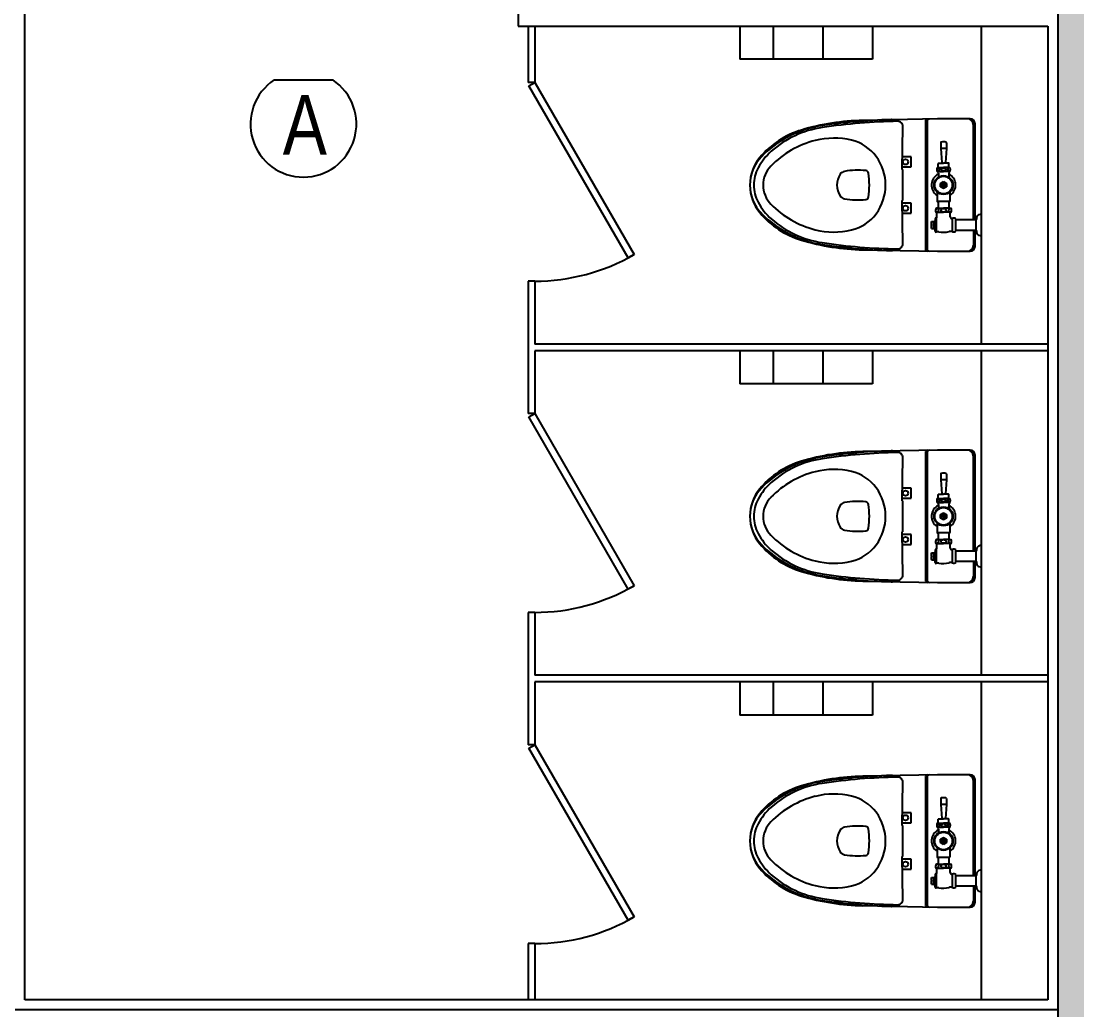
# Model space of a CAD drawing. Extents: x 1198601 to 1325177, y -301855 to -214174.
# Drawn here: x 1244989 to 1248178, y -278970 to -275985 of the extents above; entities that cross this region are included whole.
import ezdxf
from ezdxf.enums import TextEntityAlignment as Align

# ---------------------------------------------------------------- set-up
doc = ezdxf.new("R2010")
doc.units = 0
doc.header["$LTSCALE"] = 600
doc.header["$MEASUREMENT"] = 0
doc.layers.get('0').update_dxf_attribs({"linetype": 'CONTINUOUS'})
for name, color, linetype in [('252', 252, 'CONTINUOUS'), ('Beacon', 3, 'CONTINUOUS'), ('COL', 2, 'CONTINUOUS'), ('ELE1', 94, 'CONTINUOUS'), ('INT', 13, 'CONTINUOUS'), ('WAL', 4, 'CONTINUOUS'), ('WALLLL', 7, 'CONTINUOUS')]:
    doc.layers.add(name, color=color, linetype=linetype)
doc.styles.add('GHH', font='Dotum.ttf')

# ---------------------------------------------------------------- blocks, each defined once
blk = doc.blocks.new('A$C46A60E2E')
at = {"layer": 'Beacon'}
blk.add_line((0.715, 2.933), (2.484, 2.933), dxfattribs=at)
blk.add_arc((1.599, 1.6), 1.6, 123.5577, 56.4423, dxfattribs=at)
at = {"color": 3, "style": 'GHH', "width": 0.85}
blk.add_text('A', height=1.8, dxfattribs=at).set_placement((1.641, 1.577), align=Align.MIDDLE)

msp = doc.modelspace()

# ---------------------------------------------------------------- hatches: boundary and pattern name
at = {"layer": '252'}
h = msp.add_hatch(color=256, dxfattribs=at)
h.paths.add_polyline_path([(1248120.4, -279169.9), (1250720.4, -279169.9), (1250720.4, -278369.9), (1250520.4, -278369.9), (1250520.4, -278969.9), (1248320.4, -278969.9), (1248320.4, -273969.9), (1250520.4, -273969.9), (1250520.4, -274569.9), (1250720.4, -274569.9), (1250720.4, -273769.9), (1248120.4, -273769.9)])
h.paths.add_polyline_path([(1250720.4, -275769.9), (1250520.4, -275769.9), (1250520.4, -277169.9), (1250720.4, -277169.9)], flags=17)

# ---------------------------------------------------------------- linework, layer by layer
at = {"layer": 'COL', "color": 5}
msp.add_line((1248120.4, -273769.9), (1248120.4, -279169.9), dxfattribs=at)
at = {"layer": 'ELE1', "color": 5}
for p, q in [((1247890.4, -276959.9), (1247890.4, -275999.9)), ((1247890.4, -277959.9), (1247890.4, -276979.9)), ((1247890.4, -278939.9), (1247890.4, -277979.9))]:
    msp.add_line(p, q, dxfattribs=at)
at = {"layer": 'INT', "color": 5}
for p, q in [((1246520.4, -275999.9), (1246520.4, -276169.9)), ((1246540.4, -275999.9), (1246540.4, -276169.9)), ((1247160.4, -275999.9), (1247160.4, -276099.9)), ((1247260.4, -275999.9), (1247260.4, -276099.9)), ((1247410.4, -275999.9), (1247410.4, -276099.9)), ((1247560.4, -275999.9), (1247560.4, -276099.9)), ((1247560.4, -276099.9), (1247160.4, -276099.9)), ((1246540.4, -276169.9), (1246520.4, -276169.9)), ((1246523, -276179.9), (1246540.4, -276169.9)), ((1246823, -276699.5), (1246523, -276179.9)), ((1246540.4, -276169.9), (1246840.4, -276689.5)), ((1246840.4, -276689.5), (1246823, -276699.5)), ((1246520.4, -276769.9), (1246520.4, -277169.9)), ((1246540.4, -276769.9), (1246520.4, -276769.9)), ((1246540.4, -276769.9), (1246540.4, -276959.9)), ((1246540.4, -276979.9), (1246540.4, -277169.9)), ((1247160.4, -276979.9), (1247160.4, -277079.9)), ((1247260.4, -276979.9), (1247260.4, -277079.9)), ((1247410.4, -276979.9), (1247410.4, -277079.9)), ((1247560.4, -276979.9), (1247560.4, -277079.9)), ((1247560.4, -277079.9), (1247160.4, -277079.9)), ((1246540.4, -277169.9), (1246520.4, -277169.9)), ((1246523, -277179.9), (1246540.4, -277169.9)), ((1246823, -277699.5), (1246523, -277179.9)), ((1246540.4, -277169.9), (1246840.4, -277689.5)), ((1246840.4, -277689.5), (1246823, -277699.5)), ((1246540.4, -277769.9), (1246520.4, -277769.9)), ((1246520.4, -277769.9), (1246520.4, -277959.9)), ((1246540.4, -277769.9), (1246540.4, -277959.9)), ((1246520.4, -277959.9), (1246520.4, -278169.9)), ((1246540.4, -277979.9), (1246540.4, -278169.9)), ((1247160.4, -277979.9), (1247160.4, -278079.9)), ((1247260.4, -277979.9), (1247260.4, -278079.9)), ((1247410.4, -277979.9), (1247410.4, -278079.9)), ((1247560.4, -277979.9), (1247560.4, -278079.9)), ((1247560.4, -278079.9), (1247160.4, -278079.9)), ((1246540.4, -278169.9), (1246520.4, -278169.9)), ((1246523, -278179.9), (1246540.4, -278169.9)), ((1246540.4, -278169.9), (1246840.4, -278689.5)), ((1246823, -278699.5), (1246523, -278179.9)), ((1246840.4, -278689.5), (1246823, -278699.5)), ((1246540.4, -278769.9), (1246520.4, -278769.9)), ((1246520.4, -278769.9), (1246520.4, -278939.9)), ((1246540.4, -278769.9), (1246540.4, -278939.9))]:
    msp.add_line(p, q, dxfattribs=at)
at = {"layer": 'INT', "lineweight": -3}
for p, q in [((1247757.3, -276279.9), (1247531.8, -276284.5)), ((1247720.4, -276288.5), (1247720.4, -276671.3)), ((1247725.4, -276288.4), (1247725.4, -276671.4)), ((1247855.4, -276279.9), (1247757.3, -276279.9)), ((1247650.4, -276432.9), (1247652.4, -276302.7)), ((1247865.4, -276584.2), (1247865.4, -276297.9)), ((1247870.4, -276584.2), (1247870.4, -276294.9)), ((1247766.9, -276352.1), (1247766.9, -276369.5)), ((1247783.9, -276352.1), (1247783.9, -276369.5)), ((1247766.9, -276369.5), (1247769.9, -276411.7)), ((1247783.9, -276369.5), (1247766.9, -276369.5)), ((1247783.9, -276369.5), (1247780.9, -276411.7)), ((1247677.4, -276394.9), (1247650.9, -276394.9)), ((1247677.4, -276424.9), (1247677.4, -276394.9)), ((1247759.4, -276425.4), (1247759.4, -276414.4)), ((1247760.4, -276413.4), (1247775.4, -276413.4)), ((1247786.1, -276413.4), (1247775.4, -276413.4)), ((1247790.4, -276413.4), (1247786.1, -276413.4)), ((1247791.4, -276425.4), (1247791.4, -276414.4)), ((1247652.4, -276432.9), (1247650.4, -276432.9)), ((1247650.5, -276424.9), (1247677.4, -276424.9)), ((1247652.4, -276479.9), (1247652.4, -276432.9)), ((1247756.9, -276426.4), (1247775.4, -276426.4)), ((1247756.9, -276438.4), (1247775.4, -276438.4)), ((1247757.9, -276438.4), (1247757.9, -276439.9)), ((1247758.9, -276439.9), (1247757.9, -276439.9)), ((1247757.9, -276439.9), (1247759.5, -276442.7)), ((1247758.9, -276438.4), (1247758.9, -276441.7)), ((1247759.9, -276444.2), (1247759.9, -276456)), ((1247793.8, -276426.4), (1247775.4, -276426.4)), ((1247793.8, -276438.4), (1247775.4, -276438.4)), ((1247790.9, -276444.2), (1247790.9, -276456)), ((1247792.9, -276439.9), (1247791.3, -276442.7)), ((1247791.9, -276438.4), (1247791.9, -276441.7)), ((1247791.9, -276439.9), (1247792.9, -276439.9)), ((1247792.9, -276438.4), (1247792.9, -276439.9)), ((1247652.4, -276526.9), (1247652.4, -276479.9)), ((1247766.4, -276474.7), (1247775.4, -276469.5)), ((1247766.4, -276485.1), (1247766.4, -276474.7)), ((1247779.7, -276479.1), (1247771, -276479.1)), ((1247779.7, -276480.7), (1247771, -276480.7)), ((1247775.4, -276469.5), (1247784.4, -276474.7)), ((1247784.4, -276474.7), (1247784.4, -276485.1)), ((1247755.9, -276500.7), (1247755.9, -276527.9)), ((1247775.4, -276490.3), (1247766.4, -276485.1)), ((1247784.4, -276485.1), (1247775.4, -276490.3)), ((1247794.9, -276527.9), (1247794.9, -276500.7)), ((1247650.4, -276526.9), (1247652.4, -276526.9)), ((1247652.4, -276657.2), (1247650.4, -276526.9)), ((1247677.4, -276534.9), (1247650.5, -276534.9)), ((1247677.4, -276564.9), (1247677.4, -276534.9)), ((1247757.9, -276529.9), (1247759.4, -276529.9)), ((1247791.4, -276529.9), (1247757.9, -276529.9)), ((1247759.4, -276529.9), (1247759.4, -276550)), ((1247759.4, -276529.9), (1247759.4, -276550)), ((1247791.4, -276529.9), (1247791.4, -276550)), ((1247792.9, -276529.9), (1247791.4, -276529.9)), ((1247650.9, -276564.9), (1247677.4, -276564.9)), ((1247754.4, -276561.8), (1247753.5, -276561.8)), ((1247753.8, -276561.8), (1247755.4, -276564.5)), ((1247758.1, -276550), (1247753.9, -276550)), ((1247754.4, -276561.8), (1247775.4, -276561.8)), ((1247755.4, -276569.4), (1247755.4, -276564.5)), ((1247755.4, -276575.3), (1247755.4, -276569.4)), ((1247758.1, -276550), (1247775.4, -276550)), ((1247792.6, -276550), (1247775.4, -276550)), ((1247796.4, -276561.8), (1247775.4, -276561.8)), ((1247792.6, -276550), (1247791.4, -276550)), ((1247792.6, -276550), (1247796.9, -276550)), ((1247792.6, -276550), (1247796.9, -276550)), ((1247796.9, -276561.8), (1247795.4, -276564.5)), ((1247795.4, -276575.6), (1247795.4, -276564.5)), ((1247796.4, -276561.8), (1247795.5, -276561.8)), ((1247796.4, -276561.8), (1247797.2, -276561.8)), ((1247737.9, -276599.7), (1247739.9, -276599.7)), ((1247737.9, -276601.2), (1247739.9, -276601.2)), ((1247738.6, -276590), (1247745.6, -276590)), ((1247739.9, -276601.2), (1247739.9, -276599.7)), ((1247745.6, -276590), (1247746.2, -276591.2)), ((1247745.6, -276610.8), (1247745.6, -276590)), ((1247749.6, -276581.6), (1247748.7, -276590.8)), ((1247748.7, -276610.1), (1247748.7, -276590.8)), ((1247754.6, -276578.9), (1247752.6, -276578.9)), ((1247754.4, -276621.9), (1247754.4, -276579.4)), ((1247801.8, -276580.4), (1247802.9, -276580)), ((1247802.9, -276620.8), (1247802.9, -276580)), ((1247812.4, -276600.4), (1247812.4, -276581.4)), ((1247812.4, -276584.2), (1247874.4, -276584.2)), ((1247812.4, -276619.4), (1247812.4, -276600.4)), ((1247874.4, -276616.7), (1247874.4, -276584.2)), ((1247738.6, -276610.8), (1247745.6, -276610.8)), ((1247745.6, -276610.8), (1247746.2, -276609.7)), ((1247749.6, -276619.2), (1247748.7, -276610.1)), ((1247754.4, -276621.9), (1247752.6, -276621.9)), ((1247760.8, -276621.4), (1247754.4, -276621.4)), ((1247874.4, -276616.7), (1247812.4, -276616.7)), ((1247865.4, -276616.7), (1247865.4, -276661.9)), ((1247870.4, -276664.9), (1247870.4, -276616.7)), ((1247531.8, -276675.3), (1247757.3, -276679.9)), ((1247757.3, -276679.9), (1247855.4, -276679.9)), ((1247757.3, -277279.9), (1247531.8, -277284.5)), ((1247650.4, -277432.9), (1247652.4, -277302.7)), ((1247720.4, -277288.5), (1247720.4, -277671.3)), ((1247725.4, -277288.4), (1247725.4, -277671.4)), ((1247855.4, -277279.9), (1247757.3, -277279.9)), ((1247865.4, -277584.2), (1247865.4, -277297.9)), ((1247870.4, -277584.2), (1247870.4, -277294.9)), ((1247766.9, -277352.1), (1247766.9, -277369.5)), ((1247766.9, -277369.5), (1247769.9, -277411.7)), ((1247783.9, -277369.5), (1247766.9, -277369.5)), ((1247783.9, -277369.5), (1247780.9, -277411.7)), ((1247783.9, -277352.1), (1247783.9, -277369.5)), ((1247677.4, -277394.9), (1247650.9, -277394.9)), ((1247677.4, -277424.9), (1247677.4, -277394.9)), ((1247652.4, -277432.9), (1247650.4, -277432.9)), ((1247650.5, -277424.9), (1247677.4, -277424.9)), ((1247652.4, -277479.9), (1247652.4, -277432.9)), ((1247756.9, -277426.4), (1247775.4, -277426.4)), ((1247756.9, -277438.4), (1247775.4, -277438.4)), ((1247757.9, -277438.4), (1247757.9, -277439.9)), ((1247758.9, -277438.4), (1247758.9, -277441.7)), ((1247759.4, -277425.4), (1247759.4, -277414.4)), ((1247760.4, -277413.4), (1247775.4, -277413.4)), ((1247786.1, -277413.4), (1247775.4, -277413.4)), ((1247793.8, -277426.4), (1247775.4, -277426.4)), ((1247793.8, -277438.4), (1247775.4, -277438.4)), ((1247790.4, -277413.4), (1247786.1, -277413.4)), ((1247791.4, -277425.4), (1247791.4, -277414.4)), ((1247791.9, -277438.4), (1247791.9, -277441.7)), ((1247792.9, -277438.4), (1247792.9, -277439.9)), ((1247758.9, -277439.9), (1247757.9, -277439.9)), ((1247757.9, -277439.9), (1247759.5, -277442.7)), ((1247759.9, -277444.2), (1247759.9, -277456)), ((1247766.4, -277474.7), (1247775.4, -277469.5)), ((1247775.4, -277469.5), (1247784.4, -277474.7)), ((1247790.9, -277444.2), (1247790.9, -277456)), ((1247792.9, -277439.9), (1247791.3, -277442.7)), ((1247791.9, -277439.9), (1247792.9, -277439.9)), ((1247652.4, -277526.9), (1247652.4, -277479.9)), ((1247755.9, -277500.7), (1247755.9, -277527.9)), ((1247766.4, -277485.1), (1247766.4, -277474.7)), ((1247775.4, -277490.3), (1247766.4, -277485.1)), ((1247779.7, -277479.1), (1247771, -277479.1)), ((1247779.7, -277480.7), (1247771, -277480.7)), ((1247784.4, -277485.1), (1247775.4, -277490.3)), ((1247784.4, -277474.7), (1247784.4, -277485.1)), ((1247794.9, -277527.9), (1247794.9, -277500.7)), ((1247650.4, -277526.9), (1247652.4, -277526.9)), ((1247652.4, -277657.2), (1247650.4, -277526.9)), ((1247757.9, -277529.9), (1247759.4, -277529.9)), ((1247791.4, -277529.9), (1247757.9, -277529.9)), ((1247759.4, -277529.9), (1247759.4, -277550)), ((1247759.4, -277529.9), (1247759.4, -277550)), ((1247791.4, -277529.9), (1247791.4, -277550)), ((1247792.9, -277529.9), (1247791.4, -277529.9)), ((1247677.4, -277534.9), (1247650.5, -277534.9)), ((1247650.9, -277564.9), (1247677.4, -277564.9)), ((1247677.4, -277564.9), (1247677.4, -277534.9)), ((1247754.4, -277561.8), (1247753.5, -277561.8)), ((1247753.8, -277561.8), (1247755.4, -277564.5)), ((1247758.1, -277550), (1247753.9, -277550)), ((1247754.4, -277561.8), (1247775.4, -277561.8)), ((1247755.4, -277569.4), (1247755.4, -277564.5)), ((1247758.1, -277550), (1247775.4, -277550)), ((1247792.6, -277550), (1247775.4, -277550)), ((1247796.4, -277561.8), (1247775.4, -277561.8)), ((1247792.6, -277550), (1247791.4, -277550)), ((1247792.6, -277550), (1247796.9, -277550)), ((1247792.6, -277550), (1247796.9, -277550)), ((1247796.9, -277561.8), (1247795.4, -277564.5)), ((1247795.4, -277575.6), (1247795.4, -277564.5)), ((1247796.4, -277561.8), (1247795.5, -277561.8)), ((1247796.4, -277561.8), (1247797.2, -277561.8)), ((1247738.6, -277590), (1247745.6, -277590)), ((1247745.6, -277590), (1247746.2, -277591.2)), ((1247745.6, -277610.8), (1247745.6, -277590)), ((1247749.6, -277581.6), (1247748.7, -277590.8)), ((1247748.7, -277610.1), (1247748.7, -277590.8)), ((1247754.6, -277578.9), (1247752.6, -277578.9)), ((1247754.4, -277621.9), (1247754.4, -277579.4)), ((1247755.4, -277575.3), (1247755.4, -277569.4)), ((1247801.8, -277580.4), (1247802.9, -277580)), ((1247802.9, -277620.8), (1247802.9, -277580)), ((1247812.4, -277600.4), (1247812.4, -277581.4)), ((1247812.4, -277584.2), (1247874.4, -277584.2)), ((1247874.4, -277616.7), (1247874.4, -277584.2)), ((1247737.9, -277599.7), (1247739.9, -277599.7)), ((1247737.9, -277601.2), (1247739.9, -277601.2)), ((1247738.6, -277610.8), (1247745.6, -277610.8)), ((1247739.9, -277601.2), (1247739.9, -277599.7)), ((1247745.6, -277610.8), (1247746.2, -277609.7)), ((1247749.6, -277619.2), (1247748.7, -277610.1)), ((1247754.4, -277621.9), (1247752.6, -277621.9)), ((1247760.8, -277621.4), (1247754.4, -277621.4)), ((1247812.4, -277619.4), (1247812.4, -277600.4)), ((1247874.4, -277616.7), (1247812.4, -277616.7)), ((1247865.4, -277616.7), (1247865.4, -277661.9)), ((1247870.4, -277664.9), (1247870.4, -277616.7)), ((1247531.8, -277675.3), (1247757.3, -277679.9)), ((1247757.3, -277679.9), (1247855.4, -277679.9)), ((1247757.3, -278259.9), (1247531.8, -278264.5)), ((1247855.4, -278259.9), (1247757.3, -278259.9)), ((1247650.4, -278412.9), (1247652.4, -278282.7)), ((1247720.4, -278268.5), (1247720.4, -278651.3)), ((1247725.4, -278268.4), (1247725.4, -278651.4)), ((1247865.4, -278564.2), (1247865.4, -278277.9)), ((1247870.4, -278564.2), (1247870.4, -278274.9)), ((1247766.9, -278332.1), (1247766.9, -278349.5)), ((1247766.9, -278349.5), (1247769.9, -278391.7)), ((1247783.9, -278349.5), (1247766.9, -278349.5)), ((1247783.9, -278349.5), (1247780.9, -278391.7)), ((1247783.9, -278332.1), (1247783.9, -278349.5)), ((1247677.4, -278374.9), (1247650.9, -278374.9)), ((1247677.4, -278404.9), (1247677.4, -278374.9)), ((1247759.4, -278405.4), (1247759.4, -278394.4)), ((1247760.4, -278393.4), (1247775.4, -278393.4)), ((1247786.1, -278393.4), (1247775.4, -278393.4)), ((1247790.4, -278393.4), (1247786.1, -278393.4)), ((1247791.4, -278405.4), (1247791.4, -278394.4)), ((1247652.4, -278412.9), (1247650.4, -278412.9)), ((1247650.5, -278404.9), (1247677.4, -278404.9)), ((1247652.4, -278459.9), (1247652.4, -278412.9)), ((1247756.9, -278406.4), (1247775.4, -278406.4)), ((1247756.9, -278418.4), (1247775.4, -278418.4)), ((1247757.9, -278418.4), (1247757.9, -278419.9)), ((1247758.9, -278419.9), (1247757.9, -278419.9)), ((1247757.9, -278419.9), (1247759.5, -278422.7)), ((1247758.9, -278418.4), (1247758.9, -278421.7)), ((1247759.9, -278424.2), (1247759.9, -278436)), ((1247793.8, -278406.4), (1247775.4, -278406.4)), ((1247793.8, -278418.4), (1247775.4, -278418.4)), ((1247790.9, -278424.2), (1247790.9, -278436)), ((1247792.9, -278419.9), (1247791.3, -278422.7)), ((1247791.9, -278418.4), (1247791.9, -278421.7)), ((1247791.9, -278419.9), (1247792.9, -278419.9)), ((1247792.9, -278418.4), (1247792.9, -278419.9)), ((1247766.4, -278454.7), (1247775.4, -278449.5)), ((1247766.4, -278465.1), (1247766.4, -278454.7)), ((1247775.4, -278449.5), (1247784.4, -278454.7)), ((1247784.4, -278454.7), (1247784.4, -278465.1)), ((1247652.4, -278506.9), (1247652.4, -278459.9)), ((1247755.9, -278480.7), (1247755.9, -278507.9)), ((1247775.4, -278470.3), (1247766.4, -278465.1)), ((1247779.7, -278459.1), (1247771, -278459.1)), ((1247779.7, -278460.7), (1247771, -278460.7)), ((1247784.4, -278465.1), (1247775.4, -278470.3)), ((1247794.9, -278507.9), (1247794.9, -278480.7)), ((1247650.4, -278506.9), (1247652.4, -278506.9)), ((1247652.4, -278637.2), (1247650.4, -278506.9)), ((1247677.4, -278514.9), (1247650.5, -278514.9)), ((1247677.4, -278544.9), (1247677.4, -278514.9)), ((1247757.9, -278509.9), (1247759.4, -278509.9)), ((1247791.4, -278509.9), (1247757.9, -278509.9)), ((1247759.4, -278509.9), (1247759.4, -278530)), ((1247759.4, -278509.9), (1247759.4, -278530)), ((1247791.4, -278509.9), (1247791.4, -278530)), ((1247792.9, -278509.9), (1247791.4, -278509.9)), ((1247650.9, -278544.9), (1247677.4, -278544.9)), ((1247754.4, -278541.8), (1247753.5, -278541.8)), ((1247753.8, -278541.8), (1247755.4, -278544.5)), ((1247758.1, -278530), (1247753.9, -278530)), ((1247754.4, -278541.8), (1247775.4, -278541.8)), ((1247755.4, -278549.4), (1247755.4, -278544.5)), ((1247755.4, -278555.3), (1247755.4, -278549.4)), ((1247758.1, -278530), (1247775.4, -278530)), ((1247792.6, -278530), (1247775.4, -278530)), ((1247796.4, -278541.8), (1247775.4, -278541.8)), ((1247792.6, -278530), (1247791.4, -278530)), ((1247792.6, -278530), (1247796.9, -278530)), ((1247792.6, -278530), (1247796.9, -278530)), ((1247796.9, -278541.8), (1247795.4, -278544.5)), ((1247795.4, -278555.6), (1247795.4, -278544.5)), ((1247796.4, -278541.8), (1247795.5, -278541.8)), ((1247796.4, -278541.8), (1247797.2, -278541.8)), ((1247737.9, -278579.7), (1247739.9, -278579.7)), ((1247737.9, -278581.2), (1247739.9, -278581.2)), ((1247738.6, -278570), (1247745.6, -278570)), ((1247739.9, -278581.2), (1247739.9, -278579.7)), ((1247745.6, -278570), (1247746.2, -278571.2)), ((1247745.6, -278590.8), (1247745.6, -278570)), ((1247749.6, -278561.6), (1247748.7, -278570.8)), ((1247748.7, -278590.1), (1247748.7, -278570.8)), ((1247754.6, -278558.9), (1247752.6, -278558.9)), ((1247754.4, -278601.9), (1247754.4, -278559.4)), ((1247801.8, -278560.4), (1247802.9, -278560)), ((1247802.9, -278600.8), (1247802.9, -278560)), ((1247812.4, -278580.4), (1247812.4, -278561.4)), ((1247812.4, -278564.2), (1247874.4, -278564.2)), ((1247812.4, -278599.4), (1247812.4, -278580.4)), ((1247874.4, -278596.7), (1247874.4, -278564.2)), ((1247738.6, -278590.8), (1247745.6, -278590.8)), ((1247745.6, -278590.8), (1247746.2, -278589.7)), ((1247749.6, -278599.2), (1247748.7, -278590.1)), ((1247754.4, -278601.9), (1247752.6, -278601.9)), ((1247760.8, -278601.4), (1247754.4, -278601.4)), ((1247874.4, -278596.7), (1247812.4, -278596.7)), ((1247865.4, -278596.7), (1247865.4, -278641.9)), ((1247870.4, -278644.9), (1247870.4, -278596.7)), ((1247531.8, -278655.3), (1247757.3, -278659.9)), ((1247757.3, -278659.9), (1247855.4, -278659.9))]:
    msp.add_line(p, q, dxfattribs=at)
at = {"layer": 'INT', "color": 5, "ltscale": 10}
for p, q in [((1248090.4, -276959.9), (1246540.4, -276959.9)), ((1248090.4, -276979.9), (1246540.4, -276979.9)), ((1248090.4, -277959.9), (1246540.4, -277959.9)), ((1248090.4, -277979.9), (1246540.4, -277979.9))]:
    msp.add_line(p, q, dxfattribs=at)
at = {"layer": 'INT', "lineweight": -3}
for centre, radius in [((1247660.4, -276409.9), 8), ((1247775.4, -276479.9), 28.5), ((1247775.4, -276479.9), 26.5), ((1247775.4, -276479.9), 9), ((1247775.4, -276479.9), 4.4), ((1247660.4, -276549.9), 8), ((1247660.4, -277409.9), 8), ((1247775.4, -277479.9), 28.5), ((1247775.4, -277479.9), 26.5), ((1247775.4, -277479.9), 9), ((1247775.4, -277479.9), 4.4), ((1247660.4, -277549.9), 8), ((1247660.4, -278389.9), 8), ((1247775.4, -278459.9), 28.5), ((1247775.4, -278459.9), 26.5), ((1247775.4, -278459.9), 9), ((1247775.4, -278459.9), 4.4), ((1247660.4, -278529.9), 8)]:
    msp.add_circle(centre, radius, dxfattribs=at)
for centre, radius, start, end in [((1247546.1, -276984.4), 700, 91.1713, 106.6131), ((1247661.9, -277993.7), 1712, 91.5036, 98.9079), ((1247661.9, -277987.2), 1700, 90.8341, 98.5581), ((1247617.4, -276297.3), 15, 40.5983, 91.5036), ((1247637.4, -276302.4), 15, 0, 90.8341), ((1247728.4, -276288.5), 8, 91.1713, 180), ((1247733.4, -276288.4), 8, 91.1713, 180), ((1247847.4, -276297.9), 18, 0, 90), ((1247855.4, -276294.9), 15, 0, 90), ((1247421.8, -276564.4), 262, 106.822, 140.2125), ((1247457.9, -276622), 325.5, 100.8287, 135.6869), ((1247453.6, -276602.8), 300, 98.5581, 131.456), ((1247457.9, -276622), 285.5, 104.1821, 135.6869), ((1247444.4, -276568.3), 230, 76.6715, 104.1821), ((1247467.4, -276471), 130, 36.589, 76.6715), ((1247768.9, -276352.1), 2, 100.8201, 180), ((1247775.4, -276386.1), 36.6, 79.1799, 100.8201), ((1247781.9, -276352.1), 2, 0, 79.1799), ((1247374.1, -276512.9), 180, 131.456, 151.8971), ((1247312.4, -276479.9), 122, 135.6869, 180), ((1247320.4, -276479.9), 130, 140.2125, 180), ((1247455.4, -276479.9), 145, 323.411, 36.589), ((1247760.4, -276414.4), 1, 90, 180), ((1247765.9, -276411.9), 4, 337.9757, 3.6789), ((1247784.9, -276411.9), 4, 176.3211, 202.0243), ((1247790.4, -276414.4), 1, 0, 90), ((1247312.4, -276479.9), 110, 151.8971, 180), ((1247312.4, -276479.9), 82, 135.6869, 180), ((1247513.2, -276479.9), 60, 146.9591, 180), ((1247479.7, -276458.1), 20, 100.0002, 146.9591), ((1247516.1, -276664.9), 230, 83.9124, 100.0002), ((1247539.6, -276445.2), 9, 8.653, 83.9124), ((1247311.2, -276479.9), 240, 0, 8.653), ((1247775.4, -276479.9), 36.5, 115.129, 237.7072), ((1247763.6, -276432.4), 9, 138.1897, 221.8103), ((1247757.5, -276432.4), 5.22, 257.0579, 98.7545), ((1247758.4, -276425.4), 1, 270, 0), ((1247756.9, -276444.2), 3, 0, 30), ((1247793.2, -276432.4), 5.22, 81.2455, 282.9421), ((1247793.9, -276444.2), 3, 150, 180), ((1247775.4, -276479.9), 36.5, 302.2928, 64.871), ((1247792.4, -276425.4), 1, 180, 270), ((1247787.1, -276432.4), 9, 318.1897, 41.8103), ((1247320.4, -276479.9), 130, 180, 219.7875), ((1247312.4, -276479.9), 122, 180, 224.3131), ((1247312.4, -276479.9), 110, 180, 208.1029), ((1247312.4, -276479.9), 82, 180, 224.3131), ((1247513.2, -276479.9), 60, 180, 213.0409), ((1247311.2, -276479.9), 240, 351.347, 0), ((1247479.7, -276501.7), 20, 213.0409, 259.9998), ((1247374.1, -276446.9), 180, 208.1029, 228.544), ((1247457.9, -276337.8), 285.5, 224.3131, 255.8179), ((1247516.1, -276294.9), 230, 259.9998, 276.0876), ((1247539.6, -276514.7), 9, 276.0876, 351.347), ((1247757.9, -276527.9), 2, 180, 270), ((1247792.9, -276527.9), 2, 270, 0), ((1247421.8, -276395.4), 262, 219.7875, 253.178), ((1247457.9, -276337.8), 325.5, 224.3131, 259.1713), ((1247467.4, -276488.9), 130, 283.3285, 323.411), ((1247758.4, -276556), 7.5, 126.8699, 230.0945), ((1247755.4, -276555.7), 5.44, 241.1449, 115.8424), ((1247746.4, -276575.3), 9, 332.734, 0), ((1247795.3, -276555.7), 5.44, 64.1576, 298.8551), ((1247800.4, -276575.6), 5, 180, 286.5076), ((1247792.4, -276556), 7.5, 309.9055, 53.1301), ((1247894.4, -276583.9), 20, 146.2077, 180.7162), ((1247885.7, -276578.8), 10, 111.1927, 142.8035), ((1247891.9, -276597.9), 30, 92.866, 109.0071), ((1247453.6, -276357), 300, 228.544, 261.4419), ((1247807.9, -276600.4), 70, 175.5756, 179.3861), ((1247807.9, -276600.4), 70, 180.6139, 184.4244), ((1247807.9, -276600.4), 70, 171.4622, 175.5756), ((1247807.9, -276600.4), 70, 184.4244, 188.5378), ((1247747.4, -276590.6), 1.3, 205.5587, 354.1768), ((1247747.4, -276610.2), 1.3, 5.8232, 154.4413), ((1247752.6, -276581.9), 3, 90, 174.1766), ((1247806.3, -276589.4), 10, 52.95, 110.0721), ((1247444.4, -276391.6), 230, 255.8179, 283.3285), ((1247752.6, -276618.9), 3, 185.8234, 270), ((1247773.4, -276543.4), 79, 260.8739, 283.5868), ((1247796.4, -276638.7), 19, 69.9279, 103.5868), ((1247806.3, -276611.4), 10, 249.9279, 307.05), ((1247894.4, -276616.9), 20, 179.2838, 213.7923), ((1247885.7, -276622), 10, 217.1965, 248.8073), ((1247891.9, -276603), 30, 250.9929, 267.134), ((1247546.1, -275975.5), 700, 253.3869, 268.8287), ((1247661.9, -274966.1), 1712, 261.0921, 268.4964), ((1247661.9, -274972.6), 1700, 261.4419, 269.1659), ((1247617.4, -276662.5), 15, 268.4964, 319.4017), ((1247637.4, -276657.4), 15, 269.1659, 0), ((1247728.4, -276671.3), 8, 180, 268.8287), ((1247733.4, -276671.4), 8, 180, 268.8287), ((1247847.4, -276661.9), 18, 270, 0), ((1247855.4, -276664.9), 15, 270, 0), ((1247457.9, -277622), 325.5, 100.8287, 135.6869), ((1247453.6, -277602.8), 300, 98.5581, 131.456), ((1247546.1, -277984.4), 700, 91.1713, 106.6131), ((1247661.9, -278993.7), 1712, 91.5036, 98.9079), ((1247661.9, -278987.2), 1700, 90.8341, 98.5581), ((1247617.4, -277297.3), 15, 40.5983, 91.5036), ((1247637.4, -277302.4), 15, 0, 90.8341), ((1247728.4, -277288.5), 8, 91.1713, 180), ((1247733.4, -277288.4), 8, 91.1713, 180), ((1247847.4, -277297.9), 18, 0, 90), ((1247855.4, -277294.9), 15, 0, 90), ((1247421.8, -277564.4), 262, 106.822, 140.2125), ((1247444.4, -277568.3), 230, 76.6715, 104.1821), ((1247457.9, -277622), 285.5, 104.1821, 135.6869), ((1247467.4, -277471), 130, 36.589, 76.6715), ((1247768.9, -277352.1), 2, 100.8201, 180), ((1247775.4, -277386.1), 36.6, 79.1799, 100.8201), ((1247781.9, -277352.1), 2, 0, 79.1799), ((1247312.4, -277479.9), 122, 135.6869, 180), ((1247320.4, -277479.9), 130, 140.2125, 180), ((1247374.1, -277512.9), 180, 131.456, 151.8971), ((1247455.4, -277479.9), 145, 323.411, 36.589), ((1247312.4, -277479.9), 110, 151.8971, 180), ((1247312.4, -277479.9), 82, 135.6869, 180), ((1247479.7, -277458.1), 20, 100.0002, 146.9591), ((1247516.1, -277664.9), 230, 83.9124, 100.0002), ((1247539.6, -277445.2), 9, 8.653, 83.9124), ((1247763.6, -277432.4), 9, 138.1897, 221.8103), ((1247757.5, -277432.4), 5.22, 257.0579, 98.7545), ((1247758.4, -277425.4), 1, 270, 0), ((1247760.4, -277414.4), 1, 90, 180), ((1247765.9, -277411.9), 4, 337.9757, 3.6789), ((1247784.9, -277411.9), 4, 176.3211, 202.0243), ((1247793.2, -277432.4), 5.22, 81.2455, 282.9421), ((1247790.4, -277414.4), 1, 0, 90), ((1247792.4, -277425.4), 1, 180, 270), ((1247787.1, -277432.4), 9, 318.1897, 41.8103), ((1247513.2, -277479.9), 60, 146.9591, 180), ((1247311.2, -277479.9), 240, 0, 8.653), ((1247775.4, -277479.9), 36.5, 115.129, 237.7072), ((1247756.9, -277444.2), 3, 0, 30), ((1247793.9, -277444.2), 3, 150, 180), ((1247775.4, -277479.9), 36.5, 302.2928, 64.871), ((1247320.4, -277479.9), 130, 180, 219.7875), ((1247312.4, -277479.9), 122, 180, 224.3131), ((1247312.4, -277479.9), 110, 180, 208.1029), ((1247312.4, -277479.9), 82, 180, 224.3131), ((1247513.2, -277479.9), 60, 180, 213.0409), ((1247311.2, -277479.9), 240, 351.347, 0), ((1247374.1, -277446.9), 180, 208.1029, 228.544), ((1247479.7, -277501.7), 20, 213.0409, 259.9998), ((1247516.1, -277294.9), 230, 259.9998, 276.0876), ((1247539.6, -277514.7), 9, 276.0876, 351.347), ((1247757.9, -277527.9), 2, 180, 270), ((1247792.9, -277527.9), 2, 270, 0), ((1247421.8, -277395.4), 262, 219.7875, 253.178), ((1247457.9, -277337.8), 325.5, 224.3131, 259.1713), ((1247457.9, -277337.8), 285.5, 224.3131, 255.8179), ((1247758.4, -277556), 7.5, 126.8699, 230.0945), ((1247755.4, -277555.7), 5.44, 241.1449, 115.8424), ((1247795.3, -277555.7), 5.44, 64.1576, 298.8551), ((1247792.4, -277556), 7.5, 309.9055, 53.1301), ((1247453.6, -277357), 300, 228.544, 261.4419), ((1247467.4, -277488.9), 130, 283.3285, 323.411), ((1247807.9, -277600.4), 70, 175.5756, 179.3861), ((1247807.9, -277600.4), 70, 171.4622, 175.5756), ((1247747.4, -277590.6), 1.3, 205.5587, 354.1768), ((1247752.6, -277581.9), 3, 90, 174.1766), ((1247746.4, -277575.3), 9, 332.734, 0), ((1247800.4, -277575.6), 5, 180, 286.5076), ((1247806.3, -277589.4), 10, 52.95, 110.0721), ((1247894.4, -277583.9), 20, 146.2077, 180.7162), ((1247885.7, -277578.8), 10, 111.1927, 142.8035), ((1247891.9, -277597.9), 30, 92.866, 109.0071), ((1247444.4, -277391.6), 230, 255.8179, 283.3285), ((1247807.9, -277600.4), 70, 180.6139, 184.4244), ((1247807.9, -277600.4), 70, 184.4244, 188.5378), ((1247747.4, -277610.2), 1.3, 5.8232, 154.4413), ((1247752.6, -277618.9), 3, 185.8234, 270), ((1247773.4, -277543.4), 79, 260.8739, 283.5868), ((1247796.4, -277638.7), 19, 69.9279, 103.5868), ((1247806.3, -277611.4), 10, 249.9279, 307.05), ((1247894.4, -277616.9), 20, 179.2838, 213.7923), ((1247885.7, -277622), 10, 217.1965, 248.8073), ((1247546.1, -276975.5), 700, 253.3869, 268.8287), ((1247661.9, -275966.1), 1712, 261.0921, 268.4964), ((1247661.9, -275972.6), 1700, 261.4419, 269.1659), ((1247637.4, -277657.4), 15, 269.1659, 0), ((1247891.9, -277603), 30, 250.9929, 267.134), ((1247617.4, -277662.5), 15, 268.4964, 319.4017), ((1247728.4, -277671.3), 8, 180, 268.8287), ((1247733.4, -277671.4), 8, 180, 268.8287), ((1247847.4, -277661.9), 18, 270, 0), ((1247855.4, -277664.9), 15, 270, 0), ((1247546.1, -278964.4), 700, 91.1713, 106.6131), ((1247661.9, -279973.7), 1712, 91.5036, 98.9079), ((1247661.9, -279967.2), 1700, 90.8341, 98.5581), ((1247617.4, -278277.3), 15, 40.5983, 91.5036), ((1247637.4, -278282.4), 15, 0, 90.8341), ((1247728.4, -278268.5), 8, 91.1713, 180), ((1247733.4, -278268.4), 8, 91.1713, 180), ((1247847.4, -278277.9), 18, 0, 90), ((1247855.4, -278274.9), 15, 0, 90), ((1247421.8, -278544.4), 262, 106.822, 140.2125), ((1247457.9, -278602), 325.5, 100.8287, 135.6869), ((1247453.6, -278582.8), 300, 98.5581, 131.456), ((1247457.9, -278602), 285.5, 104.1821, 135.6869), ((1247444.4, -278548.3), 230, 76.6715, 104.1821), ((1247467.4, -278451), 130, 36.589, 76.6715), ((1247768.9, -278332.1), 2, 100.8201, 180), ((1247775.4, -278366.1), 36.6, 79.1799, 100.8201), ((1247781.9, -278332.1), 2, 0, 79.1799), ((1247374.1, -278492.9), 180, 131.456, 151.8971), ((1247312.4, -278459.9), 122, 135.6869, 180), ((1247320.4, -278459.9), 130, 140.2125, 180), ((1247455.4, -278459.9), 145, 323.411, 36.589), ((1247760.4, -278394.4), 1, 90, 180), ((1247765.9, -278391.9), 4, 337.9757, 3.6789), ((1247784.9, -278391.9), 4, 176.3211, 202.0243), ((1247790.4, -278394.4), 1, 0, 90), ((1247312.4, -278459.9), 110, 151.8971, 180), ((1247312.4, -278459.9), 82, 135.6869, 180), ((1247479.7, -278438.1), 20, 100.0002, 146.9591), ((1247516.1, -278644.9), 230, 83.9124, 100.0002), ((1247539.6, -278425.2), 9, 8.653, 83.9124), ((1247311.2, -278459.9), 240, 0, 8.653), ((1247775.4, -278459.9), 36.5, 115.129, 237.7072), ((1247763.6, -278412.4), 9, 138.1897, 221.8103), ((1247757.5, -278412.4), 5.22, 257.0579, 98.7545), ((1247758.4, -278405.4), 1, 270, 0), ((1247756.9, -278424.2), 3, 0, 30), ((1247793.2, -278412.4), 5.22, 81.2455, 282.9421), ((1247793.9, -278424.2), 3, 150, 180), ((1247775.4, -278459.9), 36.5, 302.2928, 64.871), ((1247792.4, -278405.4), 1, 180, 270), ((1247787.1, -278412.4), 9, 318.1897, 41.8103), ((1247513.2, -278459.9), 60, 146.9591, 180), ((1247320.4, -278459.9), 130, 180, 219.7875), ((1247312.4, -278459.9), 122, 180, 224.3131), ((1247312.4, -278459.9), 110, 180, 208.1029), ((1247312.4, -278459.9), 82, 180, 224.3131), ((1247513.2, -278459.9), 60, 180, 213.0409), ((1247311.2, -278459.9), 240, 351.347, 0), ((1247374.1, -278426.9), 180, 208.1029, 228.544), ((1247457.9, -278317.8), 285.5, 224.3131, 255.8179), ((1247479.7, -278481.7), 20, 213.0409, 259.9998), ((1247516.1, -278274.9), 230, 259.9998, 276.0876), ((1247539.6, -278494.7), 9, 276.0876, 351.347), ((1247757.9, -278507.9), 2, 180, 270), ((1247792.9, -278507.9), 2, 270, 0), ((1247421.8, -278375.4), 262, 219.7875, 253.178), ((1247457.9, -278317.8), 325.5, 224.3131, 259.1713), ((1247467.4, -278468.9), 130, 283.3285, 323.411), ((1247758.4, -278536), 7.5, 126.8699, 230.0945), ((1247755.4, -278535.7), 5.44, 241.1449, 115.8424), ((1247795.3, -278535.7), 5.44, 64.1576, 298.8551), ((1247792.4, -278536), 7.5, 309.9055, 53.1301), ((1247894.4, -278563.9), 20, 146.2077, 180.7162), ((1247885.7, -278558.8), 10, 111.1927, 142.8035), ((1247891.9, -278577.9), 30, 92.866, 109.0071), ((1247453.6, -278337), 300, 228.544, 261.4419), ((1247807.9, -278580.4), 70, 175.5756, 179.3861), ((1247807.9, -278580.4), 70, 180.6139, 184.4244), ((1247807.9, -278580.4), 70, 171.4622, 175.5756), ((1247807.9, -278580.4), 70, 184.4244, 188.5378), ((1247747.4, -278570.6), 1.3, 205.5587, 354.1768), ((1247752.6, -278561.9), 3, 90, 174.1766), ((1247746.4, -278555.3), 9, 332.734, 0), ((1247800.4, -278555.6), 5, 180, 286.5076), ((1247806.3, -278569.4), 10, 52.95, 110.0721), ((1247444.4, -278371.6), 230, 255.8179, 283.3285), ((1247747.4, -278590.2), 1.3, 5.8232, 154.4413), ((1247752.6, -278598.9), 3, 185.8234, 270), ((1247773.4, -278523.4), 79, 260.8739, 283.5868), ((1247796.4, -278618.7), 19, 69.9279, 103.5868), ((1247806.3, -278591.4), 10, 249.9279, 307.05), ((1247894.4, -278596.9), 20, 179.2838, 213.7923), ((1247885.7, -278602), 10, 217.1965, 248.8073), ((1247891.9, -278583), 30, 250.9929, 267.134), ((1247546.1, -277955.5), 700, 253.3869, 268.8287), ((1247661.9, -276946.1), 1712, 261.0921, 268.4964), ((1247661.9, -276952.6), 1700, 261.4419, 269.1659), ((1247637.4, -278637.4), 15, 269.1659, 0), ((1247847.4, -278641.9), 18, 270, 0), ((1247855.4, -278644.9), 15, 270, 0), ((1247617.4, -278642.5), 15, 268.4964, 319.4017), ((1247728.4, -278651.3), 8, 180, 268.8287), ((1247733.4, -278651.4), 8, 180, 268.8287)]:
    msp.add_arc(centre, radius, start, end, dxfattribs=at)
at = {"layer": 'INT', "color": 5}
for centre in [(1246540.4, -276169.9), (1246540.4, -277169.9), (1246540.4, -278169.9)]:
    msp.add_arc(centre, 600, 270, 300, dxfattribs=at)
at = {"layer": 'INT', "lineweight": -3}
for points in [[(1247768.2, -276432.3), (1247768.2, -276427.6), (1247775.3, -276427.6)], [(1247775.3, -276436.9), (1247768.2, -276436.9), (1247768.2, -276432.3)], [(1247775.4, -276427.6), (1247768.3, -276427.6), (1247768.3, -276432.3)], [(1247768.3, -276432.3), (1247768.3, -276436.9), (1247775.4, -276436.9)], [(1247775.3, -276427.6), (1247782.4, -276427.6), (1247782.4, -276432.3)], [(1247782.4, -276432.3), (1247782.4, -276436.9), (1247775.3, -276436.9)], [(1247782.5, -276432.3), (1247782.5, -276427.6), (1247775.4, -276427.6)], [(1247775.4, -276436.9), (1247782.5, -276436.9), (1247782.5, -276432.3)], [(1247775.5, -276551.3), (1247767.1, -276551.3), (1247767.1, -276555.8)], [(1247767.1, -276555.8), (1247767.1, -276560.3), (1247775.5, -276560.3)], [(1247783.9, -276555.8), (1247783.9, -276551.3), (1247775.5, -276551.3)], [(1247775.5, -276560.3), (1247783.9, -276560.3), (1247783.9, -276555.8)], [(1247768.2, -277432.3), (1247768.2, -277427.6), (1247775.3, -277427.6)], [(1247775.3, -277436.9), (1247768.2, -277436.9), (1247768.2, -277432.3)], [(1247775.4, -277427.6), (1247768.3, -277427.6), (1247768.3, -277432.3)], [(1247768.3, -277432.3), (1247768.3, -277436.9), (1247775.4, -277436.9)], [(1247775.3, -277427.6), (1247782.4, -277427.6), (1247782.4, -277432.3)], [(1247782.4, -277432.3), (1247782.4, -277436.9), (1247775.3, -277436.9)], [(1247782.5, -277432.3), (1247782.5, -277427.6), (1247775.4, -277427.6)], [(1247775.4, -277436.9), (1247782.5, -277436.9), (1247782.5, -277432.3)], [(1247775.5, -277551.3), (1247767.1, -277551.3), (1247767.1, -277555.8)], [(1247767.1, -277555.8), (1247767.1, -277560.3), (1247775.5, -277560.3)], [(1247783.9, -277555.8), (1247783.9, -277551.3), (1247775.5, -277551.3)], [(1247775.5, -277560.3), (1247783.9, -277560.3), (1247783.9, -277555.8)], [(1247768.2, -278412.3), (1247768.2, -278407.6), (1247775.3, -278407.6)], [(1247775.3, -278416.9), (1247768.2, -278416.9), (1247768.2, -278412.3)], [(1247775.4, -278407.6), (1247768.3, -278407.6), (1247768.3, -278412.3)], [(1247768.3, -278412.3), (1247768.3, -278416.9), (1247775.4, -278416.9)], [(1247775.3, -278407.6), (1247782.4, -278407.6), (1247782.4, -278412.3)], [(1247782.4, -278412.3), (1247782.4, -278416.9), (1247775.3, -278416.9)], [(1247782.5, -278412.3), (1247782.5, -278407.6), (1247775.4, -278407.6)], [(1247775.4, -278416.9), (1247782.5, -278416.9), (1247782.5, -278412.3)], [(1247775.5, -278531.3), (1247767.1, -278531.3), (1247767.1, -278535.8)], [(1247767.1, -278535.8), (1247767.1, -278540.3), (1247775.5, -278540.3)], [(1247783.9, -278535.8), (1247783.9, -278531.3), (1247775.5, -278531.3)], [(1247775.5, -278540.3), (1247783.9, -278540.3), (1247783.9, -278535.8)]]:
    msp.add_rational_spline(points, [1, 0.707106781056, 1], degree=2, dxfattribs=at)
at = {"layer": 'WAL', "color": 5}
msp.add_line((1248120.4, -278969.9), (1244970.4, -278969.9), dxfattribs=at)
at = {"layer": 'WALLLL'}
for p, q in [((1245000.4, -278939.9), (1245000.4, -273999.9)), ((1246490.4, -275839.9), (1246490.4, -275999.9)), ((1246490.4, -275999.9), (1248090.4, -275999.9)), ((1248090.4, -275999.9), (1248090.4, -278939.9)), ((1248090.4, -278939.9), (1245000.4, -278939.9))]:
    msp.add_line(p, q, dxfattribs=at)

# ---------------------------------------------------------------- block references
at = {"layer": 'Beacon', "xscale": 100, "yscale": 100, "zscale": 100}
msp.add_blockref('A$C46A60E2E', (1245681.8, -276455.9), dxfattribs=at)

doc.saveas('drawing.dxf')
